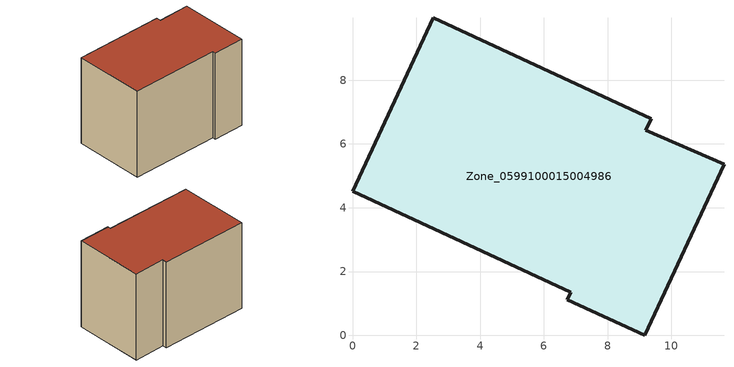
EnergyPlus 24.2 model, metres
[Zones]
Zone_0599100015004986
 floor ground (C_G): 11.65,5.37 9.16,0 6.73,1.12 6.83,1.35 0,4.52 2.52,9.96 9.36,6.79 9.19,6.43 z0.91
 wall outside (C_F): 2.52,9.96 0,4.52 6.83,1.35 6.73,1.12 9.16,0 11.65,5.37 9.19,6.43 9.36,6.79 2.52,9.96 z0.91:8.47
 roof outside (C_R): 11.65,5.37 9.19,6.43 9.36,6.79 2.52,9.96 0,4.52 6.83,1.35 6.73,1.12 9.16,0 z8.47
[BUILDING]
Pand.0599100015004986: North Axis=0; Terrain=City; Loads Convergence Tolerance Value=0.04; Temperature Convergence Tolerance Value=0.4; Solar Distribution=FullExterior; Maximum Number of Warmup Days=25; Minimum Number of Warmup Days=1
[Site:Location]
Rotterdam.The.Hague.AP_ZH_NLD Design_Conditions: Latitude=51.96; Longitude=4.45; Time Zone=1; Elevation=-4.5
[SITE:GROUNDTEMPERATURE:BUILDINGSURFACE]
18, 18, 18, 18, 18, 18, 18, 18, 18, 18, 18, 18
[MATERIAL] Thermal Absorptance=0.9; Solar Absorptance=0.7; Visible Absorptance=0.7
Name | Roughness | Thickness | Conductivity | Density | Specific Heat
G.TI.1946-1964 | MediumSmooth | 0.15 | 1 | 540 | 1210
F.TI.1946-1964 | Rough | 0.3 | 0.857143 | 1920 | 840
R.TI.1946-1964 | MediumRough | 0.2 | 0.277778 | 1500 | 1000
[CONSTRUCTION]
C_G: G.TI.1946-1964
C_F: F.TI.1946-1964
C_R: R.TI.1946-1964
[ZONE]
Zone_0599100015004986: Type=1; Multiplier=1; Ceiling Height=Autocalculate; Volume=Autocalculate; Floor Area=autocalculate; Part of Total Floor Area=Yes
[ZONEINFILTRATION:DESIGNFLOWRATE]
Infil_Zone_0599100015004986: Zone or ZoneList or Space or SpaceList=Zone_0599100015004986; Schedule=AlwaysOn; Design Flow Rate Calculation Method=Flow/Area; Flow Rate per Floor Area=0.003; Constant Term Coefficient=1; Temperature Term Coefficient=0; Velocity Term Coefficient=0; Velocity Squared Term Coefficient=0
[HVACTEMPLATE:ZONE:IDEALLOADSAIRSYSTEM]
Zone_0599100015004986: Maximum Heating Supply Air Temperature=50; Minimum Cooling Supply Air Temperature=13; Maximum Heating Supply Air Humidity Ratio=0.0156; Minimum Cooling Supply Air Humidity Ratio=0.0077; Heating Limit=NoLimit; Cooling Limit=NoLimit; Dehumidification Control Type=ConstantSensibleHeatRatio; Cooling Sensible Heat Ratio=0.7; Dehumidification Setpoint=60; Humidification Control Type=None; Humidification Setpoint=30; Outdoor Air Method=None; Outdoor Air Flow Rate per Person=0.00944; Outdoor Air Flow Rate per Zone Floor Area=0; Outdoor Air Flow Rate per Zone=0; Demand Controlled Ventilation Type=None; Outdoor Air Economizer Type=NoEconomizer; Heat Recovery Type=None; Sensible Heat Recovery Effectiveness=0.7; Latent Heat Recovery Effectiveness=0.65
[ZONECONTROL:THERMOSTAT]
ThermostatControl_Zone_0599100015004986: Zone or ZoneList=Zone_0599100015004986; Control Type Schedule=DualSetpointControlType; Control 1=Thermostat_Zone_0599100015004986; Temperature Difference Between Cutout And Setpoint=0
[THERMOSTATSETPOINT:DUALSETPOINT]
Thermostat_Zone_0599100015004986: Heating Setpoint Temperature Schedule=HeatingSetpoint_Zone_0599100015004986; Cooling Setpoint Temperature Schedule=CoolingSetpoint_Zone_0599100015004986
[SCHEDULE:COMPACT]
HeatingSetpoint_Zone_0599100015004986: Through: 12/31, For: AllDays, Until: 24:00, 21
CoolingSetpoint_Zone_0599100015004986: Through: 12/31, For: AllDays, Until: 24:00, 24
DualSetpointControlType: Through: 12/31, For: AllDays, Until: 24:00, 4
AlwaysOn: Through: 12/31, For: AllDays, Until: 24:00, 1
